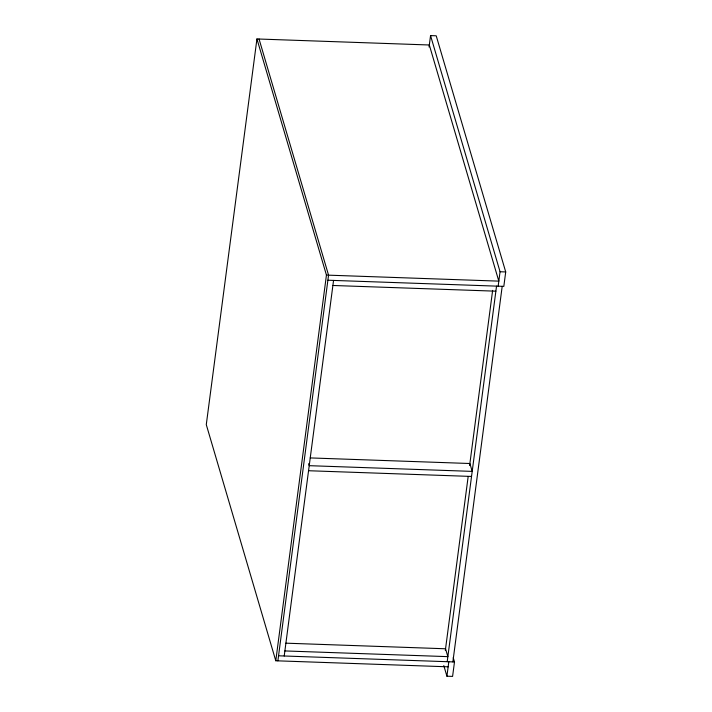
<?xml version="1.0" encoding="UTF-8"?>
<svg xmlns="http://www.w3.org/2000/svg" width="712" height="712" viewBox="0 0 712 712"><rect width="100%" height="100%" fill="white"/><g stroke="black" fill="none" stroke-linecap="round" stroke-linejoin="round"><path stroke-width="1.07" d="M256.943 38.955L326.443 275.09L498.818 281.133L429.318 44.989L256.943 38.955L206.284 424.637L275.784 660.772L448.16 666.815M275.784 660.772L326.443 275.09M277.885 660.852L328.552 275.17L259.052 39.026M284.213 655.992L333.554 280.421M429.06 47.01L430.555 35.6L436.216 35.796L505.716 271.94L503.82 286.384L327.885 280.225M445.32 650.528L468.176 476.506M469.617 465.541L492.633 290.371M447.198 661.697L496.54 286.126M453.233 657.701L454.487 661.955L452.592 676.4L446.922 676.204L448.818 661.76M498.16 286.188L500.055 271.744L430.555 35.6M452.868 661.902L502.2 286.331M500.055 271.744L505.716 271.94M332.887 285.476L495.872 291.181M310.227 457.923L469.884 463.512L472.198 471.388L309.213 465.675L308.634 463.708M308.554 470.73L471.54 476.444M285.886 643.176L445.552 648.774L447.866 656.642L284.88 650.937M278.552 655.797L454.487 661.955M443.79 665.569L446.922 676.204"/></g></svg>
